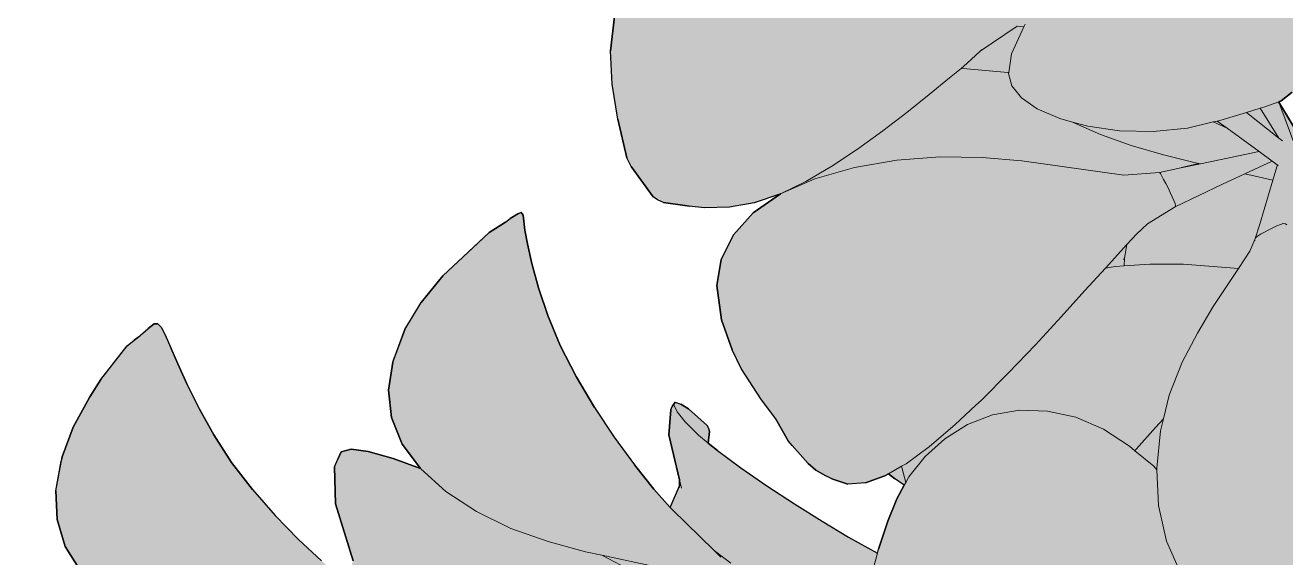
# Model space of a CAD drawing. Header units: millimetres. Extents: x 488786 to 747986, y 25193 to 95000.
# Drawn here: x 583221 to 583399.9, y 80719.2 to 80794.8 of the extents above; entities that cross this region are included whole.
import ezdxf

# ---------------------------------------------------------------- set-up
doc = ezdxf.new("R2010")
doc.units = ezdxf.units.MM
doc.layers.add('25. 255', color=255, linetype='Continuous')
doc.layers.add('6. FUR1', color=181, linetype='Continuous')
doc.layers.add('7. FUR2', color=241, linetype='Continuous', lineweight=5)

# ---------------------------------------------------------------- blocks, each defined once
blk = doc.blocks.new('YUHIHA_Accessory_Plant_LeafBranch_A_Plan', base_point=(63907.7, -72136.76))
at = {"layer": '25. 255'}
h = blk.add_hatch(color=256, dxfattribs=at)
h.dxf.hatch_style = 1
h.paths.add_polyline_path([(63725.71, -72048.84), (63726.68, -72043.89), (63728.52, -72040.27), (63731.35, -72037.25), (63735.1, -72034.92), (63739.67, -72033.4), (63744.98, -72032.79), (63750.76, -72033.01), (63756.74, -72033.95), (63759.19, -72034.6), (63760.84, -72031.55), (63763.59, -72028.29), (63766.83, -72025.95), (63770.4, -72024.46), (63774.14, -72023.81), (63777.12, -72023.92), (63776.72, -72023.42), (63775.13, -72020.96), (63774.18, -72018.8), (63773.9, -72016.91), (63773.92, -72016.81), (63770.04, -72012.88), (63766.44, -72008.68), (63763.47, -72004.53), (63761.3, -72000.54), (63760.1, -71996.86), (63759.86, -71993.48), (63760.56, -71990.41), (63761.28, -71989.22), (63761.39, -71985.76), (63762.35, -71981.95), (63765.44, -71975.32), (63767.67, -71972.08), (63768.41, -71971.23), (63769.27, -71970.6), (63773.95, -71967.91), (63774.87, -71967.47), (63778.79, -71967.04), (63782.89, -71966.9), (63786.39, -71967.4), (63789.98, -71968.66), (63793.34, -71970.93), (63796.38, -71974.07), (63799.03, -71977.93), (63801.21, -71982.36), (63801.87, -71975.37), (63802.08, -71975.39), (63802.19, -71975.4), (63805.61, -71975.71), (63805.71, -71975.72), (63805.92, -71975.74), (63805.17, -71984.37), (63804.77, -71991.4), (63805.04, -71995.86), (63808.67, -72008.09), (63809.3, -72009.97), (63809.51, -72009.48), (63811.44, -72005.87), (63813.95, -72002.64), (63816.97, -71999.94), (63817.76, -71999.47), (63818.93, -71994.16), (63820.45, -71989.27), (63822.31, -71985.1), (63824.51, -71981.85), (63827.03, -71979.52), (63829.87, -71978.13), (63833.02, -71977.66), (63834.18, -71977.64), (63837.5, -71978.02), (63841.55, -71979.2), (63846.91, -71981.79), (63851.14, -71984.34), (63853.8, -71985.19), (63857.33, -71986.53), (63858.76, -71987.23), (63861, -71989), (63861.58, -71989.85), (63862.71, -71991.67), (63862.82, -71994.03), (63861.95, -71996.87), (63860.19, -72000.16), (63857.59, -72003.87), (63854.21, -72007.94), (63850.39, -72012.06), (63852.45, -72015.22), (63852.98, -72016.38), (63853.39, -72017.64), (63853.37, -72018.16), (63853.59, -72018.31), (63858.07, -72022.38), (63860.48, -72025.19), (63861.5, -72026.2), (63862.52, -72027.59), (63862.79, -72029.24), (63862.57, -72029.85), (63863.98, -72031.46), (63864.29, -72030.93), (63864.08, -72031.58), (63864.19, -72031.71), (63864.26, -72031.51), (63864.24, -72031.77), (63864.28, -72031.8), (63867.02, -72035.69), (63870.98, -72043.66), (63871.37, -72044.87), (63871.47, -72045.39), (63871.42, -72047.69), (63871.16, -72051.22), (63870.45, -72052.57), (63869.07, -72053.72), (63865.6, -72056.5), (63862.96, -72057.88), (63865.53, -72059.61), (63870.12, -72063.38), (63874.31, -72067.59), (63878.06, -72072.19), (63881.34, -72077.13), (63884.13, -72082.37), (63886.16, -72087.29), (63888.32, -72086.45), (63891.72, -72085.55), (63895.22, -72085.17), (63895.54, -72085.18), (63895.89, -72084.81), (63898.24, -72083.06), (63900.63, -72081.95), (63903.07, -72081.53), (63906.36, -72081.99), (63908.11, -72082.5), (63909.15, -72083), (63912.49, -72084.84), (63915.3, -72087.33), (63916.1, -72088), (63918.32, -72078.27), (63922.25, -72058.66), (63923, -72055.37), (63923.72, -72052.63), (63924.45, -72050.48), (63925.27, -72048.92), (63926.21, -72047.98), (63928.1, -72047.54), (63929.74, -72047.76), (63932.4, -72048.93), (63934.04, -72050.06), (63936.54, -72050.7), (63940.18, -72051.81), (63941.38, -72052.24), (63942.63, -72051.9), (63946.13, -72051.01), (63948.77, -72050.78), (63952.53, -72050.67), (63956.47, -72051.3), (63959.56, -72052.65), (63962.21, -72054.73), (63964.29, -72057.49), (63965.68, -72060.85), (63966.28, -72064.73), (63966.16, -72068.96), (63965.41, -72073.33), (63964.1, -72077.63), (63962.32, -72081.69), (63960.3, -72085.51), (63954.82, -72093.93), (63956.19, -72093.52), (63959.26, -72092.71), (63961.72, -72092.21), (63963.59, -72092.06), (63964.9, -72092.32), (63965.68, -72093.03), (63966.13, -72093.77), (63966.4, -72094.84), (63966.68, -72097.84), (63966.59, -72098.26), (63972.52, -72092.69), (63975.41, -72089.65), (63978.29, -72086.39), (63980.6, -72083.48), (63978.84, -72080.28), (63976.76, -72076.93), (63972.37, -72070.23), (63970.36, -72066.95), (63968.66, -72063.75), (63967.31, -72060.82), (63965.61, -72055.3), (63965.44, -72054.42), (63966.48, -72053.11), (63968.5, -72050.98), (63970.2, -72050.17), (63974.89, -72048.91), (63979.17, -72047.99), (63983.66, -72047.62), (63988.26, -72047.94), (63992.54, -72049.31), (63996.3, -72051.61), (63999.35, -72054.75), (64001.51, -72058.62), (64002.58, -72063.13), (64002.68, -72068.05), (64001.91, -72073.15), (64000.37, -72078.21), (64000.11, -72078.86), (63999.53, -72080.09), (64000.28, -72081.02), (64001.66, -72083.79), (64002.22, -72086.64), (64002.34, -72087.36), (64002.03, -72090.18), (64000.73, -72092.9), (63998.37, -72095.41), (63995.18, -72097.65), (63991.36, -72099.58), (63987.13, -72101.12), (63986.16, -72101.36), (63985.42, -72102.49), (63982.5, -72107.54), (63978.94, -72113.92), (63979.99, -72114.06), (63987.26, -72109.6), (63994.26, -72105.13), (63994.46, -72105.01), (63998.39, -72102), (64007.85, -72091.17), (64014.75, -72082.67), (64021.3, -72074.28), (64028.53, -72064.9), (64030.02, -72063.18), (64031.16, -72062.25), (64032.01, -72062.15), (64032.98, -72062.58), (64033.54, -72063.21), (64035.84, -72066.07), (64038.04, -72071.95), (64039.13, -72073.18), (64042.49, -72075.47), (64045.57, -72078.32), (64047.87, -72081.27), (64049.93, -72084.09), (64050.96, -72087), (64051.19, -72088.06), (64051.18, -72091.02), (64050.01, -72093.89), (64047.63, -72096.62), (64043.99, -72099.14), (64039.38, -72101.39), (64034.09, -72103.3), (64028.38, -72104.81), (64022.56, -72105.85), (64016.92, -72106.53), (64001.82, -72107.77), (63996.68, -72109.19), (63996.63, -72109.2), (63983.18, -72114.48), (64011.83, -72118.29), (64016.26, -72117.6), (64017.48, -72117.52), (64021.65, -72117.97), (64022.43, -72117.89), (64022.31, -72117.72), (64021.86, -72116.58), (64021.48, -72115.44), (64022.85, -72110.57), (64024.23, -72109.24), (64026.35, -72108.09), (64032.53, -72105.18), (64036.74, -72103.64), (64041.05, -72102.43), (64045.03, -72101.86), (64048.47, -72101.85), (64051.16, -72102.34), (64052.88, -72103.27), (64053.42, -72104.58), (64053.4, -72105.79), (64052.46, -72108.79), (64055.24, -72106.84), (64058.93, -72104.05), (64062.61, -72101.12), (64066.16, -72098.15), (64069.47, -72095.26), (64075.09, -72090.16), (64077.43, -72088.17), (64079.5, -72086.7), (64081.33, -72085.85), (64084.1, -72085.45), (64085.81, -72085.8), (64086.29, -72086.09), (64087.4, -72087.58), (64089.98, -72090.79), (64092.7, -72095.21), (64094.07, -72098.2), (64095.7, -72102.64), (64096.48, -72107.58), (64096.13, -72111.71), (64094.7, -72115.58), (64092.23, -72119.05), (64088.72, -72121.95), (64084.22, -72124.15), (64079, -72125.65), (64073.34, -72126.48), (64067.51, -72126.64), (64061.78, -72126.16), (64056.26, -72125.29), (64048.24, -72123.34), (64047.63, -72126.21), (64046.51, -72128.36), (64055.28, -72130.25), (64060.56, -72131.89), (64065.73, -72133.83), (64070.51, -72136.31), (64074.72, -72139.24), (64078.17, -72142.55), (64080.69, -72146.17), (64082.09, -72150.01), (64082.42, -72153.99), (64081.74, -72158.01), (64079.87, -72162.56), (64077.43, -72166.35), (64074.24, -72170.04), (64072.2, -72172.12), (64067.52, -72176.04), (64066.39, -72176.62), (64065.8, -72176.88), (64064.08, -72177.78), (64063.12, -72178.25), (64062.59, -72178.17), (64062.21, -72177.55), (64061.86, -72176.06), (64061.02, -72172), (64060.34, -72168.87), (64059.39, -72165.17), (64058.14, -72161.06), (64056.51, -72156.72), (64054.44, -72152.35), (64052.07, -72148.07), (64049.55, -72144.04), (64046.99, -72140.4), (64044.55, -72137.3), (64043.86, -72136.52), (64043.45, -72138.05), (64042.59, -72139.43), (64043.33, -72147.9), (64042.37, -72153.07), (64041.69, -72154.04), (64041.02, -72154.95), (64039.56, -72154.99), (64037.25, -72154.16), (64034.01, -72152.44), (64030.5, -72150.25), (64032.31, -72154.2), (64032.98, -72158.19), (64032.58, -72162.1), (64031.18, -72165.86), (64028.54, -72170.03), (64025.45, -72173.26), (64021.65, -72176.33), (64013.95, -72180.96), (64011.37, -72181.9), (64010.59, -72182.3), (64009.41, -72182.69), (64008.89, -72182.76), (64008.7, -72182.33), (64008.91, -72180.22), (64008.97, -72178.23), (64008.95, -72175.38), (64008.76, -72171.82), (64008.29, -72167.71), (64007.47, -72163.18), (64006.18, -72158.4), (64004.55, -72153.54), (64002.69, -72148.81), (64000.71, -72144.38), (63998.73, -72140.45), (63997.04, -72137.42), (63995.07, -72140.15), (63994.89, -72140.94), (63995.03, -72147.52), (63994.03, -72150.94), (63993.73, -72151.37), (63993.18, -72151.87), (63992.48, -72151.45), (63991.56, -72150.56), (63989.47, -72147.7), (63989.31, -72147.18), (63989.33, -72146.77), (63989.82, -72145.2), (63988.78, -72143.9), (63986.06, -72140.82), (63982.97, -72137.55), (63979.67, -72134.22), (63976.35, -72130.99), (63973.17, -72127.98), (63969.65, -72124.89), (63969.38, -72125.4), (63967.24, -72129.04), (63965.35, -72131.86), (63963.9, -72133.52), (63965.05, -72134.77), (63965.72, -72135.58), (63966.32, -72135.39), (63969.21, -72135.01), (63971.69, -72135.37), (63973.74, -72136.55), (63974.57, -72137.22), (63975.7, -72138.23), (63976.58, -72139.42), (63978.24, -72142.35), (63978.66, -72143.16), (63979.78, -72146.64), (63981.22, -72149.81), (63983.03, -72154.59), (63983.73, -72157.44), (63984.33, -72161.94), (63983.93, -72166.8), (63982.56, -72170.31), (63980.13, -72173.35), (63976.71, -72175.82), (63972.36, -72177.64), (63972.46, -72177.63), (63976.28, -72177.17), (63979.87, -72177.3), (63983.33, -72177.96), (63985.4, -72178.66), (63985.97, -72178.89), (63988.85, -72179.93), (63989.6, -72180.5), (63990.11, -72181.04), (63992.26, -72185.89), (63992.62, -72187.22), (63992.72, -72192.88), (63992.47, -72197.87), (63991.67, -72202.56), (63990.1, -72207.2), (63987.54, -72211.28), (63984.14, -72214.66), (63980.04, -72217.21), (63975.38, -72218.81), (63970.33, -72219.32), (63965.09, -72218.86), (63963.93, -72218.57), (63963.3, -72221.09), (63961.85, -72224.99), (63959.66, -72228.59), (63957.9, -72231.38), (63956.54, -72232.45), (63957.84, -72236), (63958.73, -72240.67), (63958.64, -72245.15), (63957.61, -72249.34), (63955.68, -72253.17), (63952.88, -72256.55), (63949.26, -72259.4), (63948.59, -72259.88), (63945.33, -72261.92), (63941.83, -72263.65), (63937.21, -72265.36), (63936, -72265.74), (63934.7, -72265.86), (63930.83, -72265.95), (63930.8, -72265.95), (63929.76, -72265.99), (63929.18, -72265.95), (63928.51, -72265.65), (63925.14, -72262.69), (63923.84, -72260.56), (63922.75, -72257.7), (63922.08, -72254.04), (63921.74, -72249.76), (63921.68, -72245.01), (63921.69, -72244.41), (63921.64, -72244.45), (63920.76, -72244.97), (63917, -72246.9), (63912.32, -72248.39), (63905.14, -72249.61), (63903.89, -72249.79), (63900.3, -72249.7), (63898.18, -72249.81), (63895.47, -72249.59), (63894.42, -72249.06), (63893.2, -72248.41), (63892.07, -72247.21), (63891.24, -72245.27), (63890.93, -72242.42), (63891.07, -72238.75), (63891.55, -72234.39), (63892.3, -72229.45), (63893.23, -72224.05), (63894.29, -72218.42), (63895.45, -72212.79), (63896.66, -72207.4), (63897.89, -72202.52), (63898.38, -72200.7), (63897.56, -72198.34), (63895.51, -72189.07), (63895.01, -72183.78), (63895.1, -72182.44), (63895.21, -72181.08), (63898.38, -72176.5), (63900.14, -72175.63), (63900.53, -72175.57), (63900.53, -72175.54), (63897.88, -72167.85), (63889.81, -72169.3), (63887.46, -72169.8), (63887.13, -72169.9), (63891.46, -72187.04), (63892.36, -72191.79), (63892.89, -72196.47), (63893.01, -72200.92), (63892.69, -72204.97), (63891.88, -72208.45), (63890.55, -72211.2), (63888.71, -72213.24), (63886.41, -72214.58), (63882.84, -72215.52), (63879.79, -72215.56), (63876.11, -72215.16), (63873.19, -72214.42), (63867.58, -72212.69), (63867.41, -72212.69), (63867.27, -72212.69), (63864.98, -72213.03), (63862.14, -72212.79), (63860.72, -72212.32), (63860.13, -72211.79), (63859.55, -72211.06), (63859.62, -72209.7), (63860.26, -72207.71), (63861.4, -72205.1), (63862.97, -72201.91), (63864.89, -72198.14), (63867.07, -72193.99), (63867.28, -72193.61), (63863.27, -72193.49), (63859.21, -72193.04), (63857.17, -72193.22), (63854.45, -72193.29), (63854.12, -72193.26), (63853.87, -72193.65), (63851.5, -72195.75), (63851.08, -72195.99), (63848.33, -72197.46), (63846.02, -72198), (63844.44, -72200.6), (63842.16, -72202.89), (63839.35, -72204.61), (63837.44, -72205.24), (63843.06, -72209.29), (63844.56, -72210.42), (63845.44, -72211.21), (63845.67, -72211.71), (63845.11, -72212.46), (63844.78, -72212.65), (63841.44, -72214.37), (63839.88, -72214.84), (63834.87, -72215.7), (63833.6, -72216.25), (63833, -72222.09), (63831.95, -72226.14), (63830.3, -72230.11), (63827.93, -72233.54), (63825.01, -72236.28), (63821.7, -72238.21), (63818.18, -72239.21), (63814.6, -72239.14), (63812.02, -72238.4), (63809.41, -72238.87), (63806.29, -72238.68), (63804.02, -72237.95), (63805.73, -72240.16), (63812.43, -72248.34), (63818.77, -72255.81), (63825.12, -72263.21), (63825.95, -72264.36), (63826.06, -72264.96), (63825.29, -72265.73), (63820.81, -72267.34), (63818.81, -72267.67), (63812.58, -72267.89), (63811.57, -72268.13), (63809.97, -72269.01), (63805.49, -72272.72), (63802.38, -72274.47), (63799.9, -72275.27), (63797.43, -72276.12), (63794.16, -72275.99), (63793.76, -72276.78), (63792.27, -72278.19), (63789.42, -72279.54), (63787.02, -72279.97), (63783.04, -72279.99), (63783.47, -72281.89), (63784.25, -72286.17), (63784.75, -72290.17), (63784.89, -72293.77), (63784.62, -72296.92), (63783.91, -72299.59), (63782.7, -72301.76), (63780.95, -72303.39), (63778.81, -72304.8), (63776.78, -72305.68), (63774.33, -72306.27), (63773.51, -72306.44), (63771.32, -72306.44), (63766.92, -72306.62), (63762.95, -72306.45), (63759.35, -72305.74), (63756.9, -72304.96), (63756.14, -72304.58), (63753.26, -72303.03), (63751.05, -72300.7), (63749.53, -72297.69), (63748.74, -72294.09), (63748.73, -72289.98), (63749.53, -72285.46), (63751, -72280.73), (63753.05, -72276), (63755.52, -72271.47), (63758.32, -72267.34), (63761.31, -72263.57), (63769.07, -72254.68), (63770.75, -72251.34), (63770.78, -72251.28), (63768.86, -72248.73), (63768.68, -72247.96), (63769.18, -72247.67), (63770.31, -72247.26), (63772.41, -72246.18), (63774.08, -72240.63), (63773.31, -72240.05), (63773.22, -72239.85), (63772.05, -72241.3), (63769.02, -72245.18), (63767.44, -72249.53), (63765.52, -72254.16), (63763.51, -72258.3), (63761.48, -72261.78), (63759.45, -72264.42), (63757.48, -72266.04), (63755.53, -72266.7), (63753.57, -72266.43), (63752.44, -72266.2), (63750.51, -72265.11), (63750.4, -72265.04), (63750.26, -72265.17), (63746.36, -72267.54), (63742.34, -72269.23), (63738.31, -72270.14), (63734.44, -72270.17), (63730.85, -72269.22), (63727.64, -72267.4), (63724.89, -72264.78), (63722.68, -72261.47), (63721.09, -72257.57), (63719.92, -72253.58), (63719.33, -72250.19), (63718.92, -72245.65), (63718.93, -72244.6), (63719.14, -72243.45), (63720.9, -72240.35), (63721.85, -72240), (63724.62, -72240.39), (63729.75, -72241.76), (63732.06, -72242.48), (63734.25, -72240.99), (63738.38, -72238.41), (63743.03, -72235.7), (63747.97, -72233), (63752.96, -72230.45), (63757.9, -72228.22), (63770.33, -72222.02), (63770.38, -72222.06), (63774.26, -72219), (63780.03, -72213.68), (63786.21, -72207.77), (63778.18, -72209.15), (63776.42, -72212.16), (63774.29, -72215.42), (63772.08, -72218.3), (63769.85, -72220.71), (63767.67, -72222.51), (63765.58, -72223.62), (63763.65, -72223.91), (63761.86, -72223.45), (63761.02, -72223.16), (63759.36, -72222.04), (63756.68, -72219.72), (63755.39, -72218.23), (63754.3, -72216.29), (63753.97, -72215.75), (63750.62, -72216.61), (63745.44, -72217.51), (63740.33, -72217.79), (63735.48, -72217.42), (63731.06, -72216.37), (63727.26, -72214.63), (63724.27, -72212.16), (63722.1, -72209.09), (63720.75, -72205.52), (63720.22, -72201.57), (63720.17, -72201.05), (63720.39, -72196.87), (63721.14, -72193.19), (63721.31, -72192.48), (63723.63, -72185.54), (63724.03, -72184.55), (63726.98, -72180.92), (63727.37, -72181.19), (63727.98, -72181.41), (63730.41, -72184.48), (63732.05, -72186.51), (63734.19, -72189.01), (63736.8, -72191.78), (63739.82, -72194.64), (63743.22, -72197.39), (63746.97, -72199.87), (63750.88, -72202.02), (63754.78, -72203.83), (63755.98, -72204.29), (63757.68, -72203.78), (63766.1, -72201.09), (63770.09, -72199.76), (63773.84, -72198.39), (63771.62, -72197.3), (63768.8, -72195.48), (63766.25, -72193.13), (63765.22, -72191.82), (63763.28, -72192.17), (63759.29, -72192.5), (63755.44, -72192.4), (63751.88, -72191.84), (63748.74, -72190.81), (63746.18, -72189.26), (63744.21, -72187.25), (63742.83, -72184.84), (63742.05, -72182.08), (63741.95, -72181.47), (63741.74, -72178.48), (63742.04, -72175.09), (63743.23, -72170.02), (63744.92, -72165.99), (63745.33, -72165.22), (63745.72, -72164.76), (63746.34, -72164.24), (63748.04, -72163.97), (63749.43, -72164.31), (63749.6, -72164.39), (63749.5, -72163.73), (63749.37, -72161.15), (63749.28, -72161.02), (63748.63, -72159.32), (63748.26, -72156.98), (63748.45, -72155.96), (63749.32, -72154.54), (63749.48, -72154.59), (63749.59, -72154.63), (63749.93, -72155.76), (63751.44, -72161), (63751.46, -72161.04), (63752.43, -72161.83), (63754.96, -72163.32), (63758.06, -72164.6), (63761.7, -72165.54), (63765.7, -72166.16), (63766.37, -72166.21), (63766.71, -72165.76), (63769.61, -72162.7), (63772.16, -72160.44), (63775.08, -72158.31), (63774.35, -72157.25), (63773.39, -72154.63), (63773, -72151.73), (63773.22, -72148.63), (63774.07, -72145.42), (63775.25, -72142.31), (63777.24, -72138.72), (63774.65, -72133.86), (63772.39, -72128.37), (63770.7, -72122.74), (63770.62, -72122.68), (63769.86, -72122.06), (63767.77, -72119.42), (63766.59, -72116.09), (63766.28, -72112.19), (63766.82, -72107.85), (63768.19, -72103.18), (63769.45, -72100.36), (63769.58, -72099.11), (63770.75, -72093.29), (63772.48, -72087.61), (63774.76, -72082.13), (63777.58, -72076.9), (63780.89, -72071.97), (63781.99, -72070.64), (63780.39, -72070.27), (63778.27, -72071.01), (63773.97, -72072.46), (63769.66, -72073.82), (63765.48, -72075.02), (63761.58, -72076), (63758.11, -72076.68), (63755.21, -72077), (63752.87, -72076.91), (63751.09, -72076.37), (63749.84, -72075.35), (63749.36, -72074.54), (63748.65, -72073.13), (63748.23, -72071.07), (63746.23, -72071.83), (63742.68, -72072.93), (63739.55, -72073.55), (63736.86, -72073.6), (63734.62, -72072.98), (63732.53, -72071.86), (63729.79, -72068.96), (63729.38, -72068.3), (63728.47, -72065.06), (63727.35, -72061.75), (63726.07, -72056.71), (63725.77, -72053.56)])
at = {"layer": '6. FUR1'}
for p, q in [((63967.24, -72129.04), (63969.38, -72125.4)), ((63969.65, -72124.89), (63969.38, -72125.4)), ((63973.17, -72127.98), (63969.65, -72124.89)), ((63965.35, -72131.86), (63967.24, -72129.04)), ((63976.35, -72130.99), (63973.17, -72127.98)), ((63963.9, -72133.52), (63965.35, -72131.86)), ((63979.67, -72134.22), (63976.35, -72130.99)), ((63963.9, -72133.52), (63965.05, -72134.77)), ((63982.97, -72137.55), (63979.67, -72134.22)), ((63965.72, -72135.58), (63965.05, -72134.77)), ((63966.32, -72135.39), (63965.72, -72135.58)), ((63969.21, -72135.01), (63966.32, -72135.39)), ((63969.21, -72135.01), (63971.69, -72135.37)), ((63973.74, -72136.55), (63971.69, -72135.37)), ((63973.74, -72136.55), (63974.57, -72137.22)), ((63975.7, -72138.23), (63974.57, -72137.22)), ((63986.06, -72140.82), (63982.97, -72137.55)), ((63997.04, -72137.42), (63995.07, -72140.15)), ((63998.73, -72140.45), (63997.04, -72137.42)), ((63976.58, -72139.42), (63975.7, -72138.23)), ((63976.58, -72139.42), (63978.24, -72142.35)), ((64043.33, -72147.9), (64042.59, -72139.43)), ((63988.78, -72143.9), (63986.06, -72140.82)), ((63994.89, -72140.94), (63995.07, -72140.15)), ((63995.03, -72147.52), (63994.89, -72140.94)), ((63998.73, -72140.45), (64000.71, -72144.38)), ((64046.99, -72140.4), (64049.55, -72144.04)), ((63978.24, -72142.35), (63978.66, -72143.16)), ((63979.78, -72146.64), (63978.66, -72143.16)), ((63988.78, -72143.9), (63989.82, -72145.2)), ((64002.69, -72148.81), (64000.71, -72144.38)), ((64052.07, -72148.07), (64049.55, -72144.04)), ((63979.78, -72146.64), (63981.22, -72149.81)), ((63989.33, -72146.77), (63989.31, -72147.18)), ((63989.82, -72145.2), (63989.33, -72146.77)), ((64082.09, -72150.01), (64080.69, -72146.17)), ((63989.31, -72147.18), (63989.47, -72147.7)), ((63991.56, -72150.56), (63989.47, -72147.7)), ((63994.03, -72150.94), (63995.03, -72147.52)), ((64042.37, -72153.07), (64043.33, -72147.9)), ((64054.44, -72152.35), (64052.07, -72148.07)), ((63981.22, -72149.81), (63983.03, -72154.59)), ((64004.55, -72153.54), (64002.69, -72148.81)), ((64030.5, -72150.25), (64034.01, -72152.44)), ((64032.31, -72154.2), (64030.5, -72150.25)), ((64082.42, -72153.99), (64082.09, -72150.01)), ((63991.56, -72150.56), (63992.48, -72151.45)), ((63993.18, -72151.87), (63992.48, -72151.45)), ((63993.18, -72151.87), (63993.73, -72151.37)), ((63994.03, -72150.94), (63993.73, -72151.37)), ((64004.55, -72153.54), (64006.18, -72158.4)), ((64034.01, -72152.44), (64037.25, -72154.16)), ((64041.02, -72154.95), (64041.69, -72154.04)), ((64042.37, -72153.07), (64041.69, -72154.04)), ((64054.44, -72152.35), (64056.51, -72156.72)), ((64081.74, -72158.01), (64082.42, -72153.99)), ((63983.03, -72154.59), (63983.73, -72157.44)), ((64032.98, -72158.19), (64032.31, -72154.2)), ((64037.25, -72154.16), (64039.56, -72154.99)), ((64039.56, -72154.99), (64041.02, -72154.95)), ((63984.33, -72161.94), (63983.73, -72157.44)), ((64056.51, -72156.72), (64058.14, -72161.06)), ((64006.18, -72158.4), (64007.47, -72163.18)), ((64032.58, -72162.1), (64032.98, -72158.19)), ((64081.74, -72158.01), (64080.11, -72161.97)), ((64058.14, -72161.06), (64059.39, -72165.17)), ((63983.93, -72166.8), (63984.33, -72161.94)), ((64031.18, -72165.86), (64032.58, -72162.1)), ((64077.43, -72166.35), (64079.87, -72162.56)), ((64079.87, -72162.56), (64080.11, -72161.97)), ((64007.47, -72163.18), (64008.29, -72167.71)), ((64028.54, -72170.03), (64030.8, -72166.47)), ((64031.18, -72165.86), (64030.8, -72166.47)), ((64059.39, -72165.17), (64060.34, -72168.87)), ((64074.24, -72170.04), (64077.43, -72166.35)), ((63897.88, -72167.85), (63900.53, -72175.54)), ((63982.56, -72170.31), (63983.93, -72166.8)), ((64008.29, -72167.71), (64008.76, -72171.82)), ((64028.54, -72170.03), (64025.45, -72173.26)), ((64060.34, -72168.87), (64061.02, -72172)), ((64072.2, -72172.12), (64074.24, -72170.04)), ((63980.13, -72173.35), (63982.56, -72170.31)), ((64008.76, -72171.82), (64008.95, -72175.38)), ((64061.02, -72172), (64061.51, -72174.36)), ((63976.71, -72175.82), (63980.13, -72173.35)), ((64021.65, -72176.33), (64025.45, -72173.26)), ((64072.2, -72172.12), (64068.41, -72175.3)), ((63900.53, -72175.57), (63900.14, -72175.63)), ((63900.53, -72175.54), (63900.53, -72175.57)), ((64008.95, -72175.38), (64008.97, -72178.23)), ((64061.86, -72176.06), (64061.51, -72174.36)), ((64068.41, -72175.3), (64067.52, -72176.04)), ((63900.14, -72175.63), (63898.38, -72176.5)), ((63972.36, -72177.64), (63976.71, -72175.82)), ((63972.46, -72177.63), (63976.28, -72177.17)), ((63976.28, -72177.17), (63979.87, -72177.3)), ((63979.87, -72177.3), (63983.33, -72177.96)), ((64021.65, -72176.33), (64014.95, -72180.36)), ((64062.21, -72177.55), (64061.86, -72176.06)), ((64065.8, -72176.88), (64064.08, -72177.78)), ((64065.8, -72176.88), (64066.39, -72176.62)), ((64067.52, -72176.04), (64066.39, -72176.62)), ((63972.46, -72177.63), (63972.36, -72177.64)), ((63983.33, -72177.96), (63985.4, -72178.66)), ((63985.97, -72178.89), (63985.4, -72178.66)), ((63988.85, -72179.93), (63985.97, -72178.89)), ((64008.97, -72178.23), (64008.91, -72180.22)), ((64062.59, -72178.17), (64062.21, -72177.55)), ((64062.59, -72178.17), (64063.12, -72178.25)), ((64063.12, -72178.25), (64064.08, -72177.78)), ((63988.85, -72179.93), (63989.6, -72180.5)), ((63989.6, -72180.5), (63990.11, -72181.04)), ((64008.91, -72180.22), (64008.7, -72182.33)), ((64014.95, -72180.36), (64013.95, -72180.96)), ((63992.26, -72185.89), (63990.11, -72181.04)), ((64008.7, -72182.33), (64008.89, -72182.76)), ((64008.89, -72182.76), (64009.41, -72182.69)), ((64009.41, -72182.69), (64010.59, -72182.3)), ((64011.37, -72181.9), (64010.59, -72182.3)), ((64011.37, -72181.9), (64013.95, -72180.96)), ((63992.26, -72185.89), (63992.62, -72187.22)), ((63992.72, -72192.88), (63992.62, -72187.22)), ((63992.72, -72192.88), (63992.47, -72197.87)), ((63992.47, -72197.87), (63991.67, -72202.56)), ((63990.1, -72207.2), (63991.67, -72202.56))]:
    blk.add_line(p, q, dxfattribs=at)
for points in [[(64080.69, -72146.17), (64082.09, -72150.01), (64082.42, -72153.99), (64081.74, -72158.01), (64079.87, -72162.56), (64077.43, -72166.35), (64074.24, -72170.04), (64072.2, -72172.12), (64067.52, -72176.04), (64066.39, -72176.62), (64065.8, -72176.88), (64064.08, -72177.78), (64063.12, -72178.25), (64062.59, -72178.17), (64062.21, -72177.55), (64061.86, -72176.06), (64061.02, -72172), (64060.34, -72168.87), (64059.39, -72165.17), (64058.14, -72161.06), (64056.51, -72156.72), (64054.44, -72152.35), (64052.07, -72148.07), (64049.55, -72144.04), (64046.99, -72140.4)], [(64042.59, -72139.43), (64043.33, -72147.9), (64042.37, -72153.07), (64041.69, -72154.04), (64041.02, -72154.95), (64039.56, -72154.99), (64037.25, -72154.16), (64034.01, -72152.44), (64030.5, -72150.25), (64032.31, -72154.2), (64032.98, -72158.19), (64032.58, -72162.1), (64031.18, -72165.86), (64028.54, -72170.03), (64025.45, -72173.26), (64021.65, -72176.33), (64013.95, -72180.96), (64011.37, -72181.9), (64010.59, -72182.3), (64009.41, -72182.69), (64008.89, -72182.76), (64008.7, -72182.33), (64008.91, -72180.22), (64008.97, -72178.23), (64008.95, -72175.38), (64008.76, -72171.82), (64008.29, -72167.71), (64007.47, -72163.18), (64006.18, -72158.4), (64004.55, -72153.54), (64002.69, -72148.81), (64000.71, -72144.38), (63998.73, -72140.45), (63997.04, -72137.42), (63995.07, -72140.15), (63994.89, -72140.94), (63995.03, -72147.52), (63994.03, -72150.94), (63993.73, -72151.37), (63993.18, -72151.87), (63992.48, -72151.45), (63991.56, -72150.56), (63989.47, -72147.7), (63989.31, -72147.18), (63989.33, -72146.77), (63989.82, -72145.2), (63988.78, -72143.9), (63986.06, -72140.82), (63982.97, -72137.55), (63979.67, -72134.22), (63976.35, -72130.99), (63973.17, -72127.98), (63969.65, -72124.89), (63969.38, -72125.4), (63967.24, -72129.04), (63965.35, -72131.86), (63963.9, -72133.52), (63965.05, -72134.77), (63965.72, -72135.58), (63966.32, -72135.39), (63969.21, -72135.01), (63971.69, -72135.37), (63973.74, -72136.55), (63974.57, -72137.22), (63975.7, -72138.23), (63976.58, -72139.42), (63978.24, -72142.35), (63978.66, -72143.16), (63979.78, -72146.64), (63981.22, -72149.81), (63983.03, -72154.59), (63983.73, -72157.44), (63984.33, -72161.94), (63983.93, -72166.8), (63982.56, -72170.31), (63980.13, -72173.35), (63976.71, -72175.82), (63972.36, -72177.64), (63972.46, -72177.63), (63976.28, -72177.17), (63979.87, -72177.3), (63983.33, -72177.96), (63985.4, -72178.66), (63985.97, -72178.89), (63988.85, -72179.93), (63989.6, -72180.5), (63990.11, -72181.04), (63992.26, -72185.89), (63992.62, -72187.22), (63992.72, -72192.88), (63992.47, -72197.87), (63991.67, -72202.56), (63990.1, -72207.2)], [(63898.38, -72176.5), (63900.14, -72175.63), (63900.53, -72175.57), (63900.53, -72175.54), (63897.88, -72167.85)]]:
    blk.add_lwpolyline(points, dxfattribs=at)
at = {"layer": '7. FUR2'}
for p, q in [((63929.19, -72117.97), (63928.15, -72113.05)), ((63929.21, -72123.14), (63929.19, -72117.97)), ((63971.71, -72120.94), (63969.65, -72124.89)), ((63928.38, -72128.13), (63929.21, -72123.14)), ((64000.8, -72126.9), (64007.91, -72132.8)), ((63928.35, -72128.35), (63926.72, -72133.42)), ((63928.35, -72128.35), (63928.38, -72128.13)), ((63928.38, -72128.13), (63928.73, -72128.72)), ((63928.73, -72128.72), (63930.87, -72131.44)), ((63992.23, -72130.11), (63990.29, -72127.88)), ((63991.48, -72128.98), (63992.23, -72130.11)), ((63992.23, -72130.11), (63996.83, -72137.05)), ((64000.57, -72129.49), (64007.91, -72132.8)), ((63930.61, -72131.64), (63927.35, -72134.03)), ((63930.61, -72131.64), (63930.87, -72131.44)), ((63930.87, -72131.44), (63931.48, -72132.21)), ((63931.48, -72132.21), (63934.59, -72135.39)), ((63926.72, -72133.42), (63925.96, -72135.01)), ((63927.35, -72134.03), (63925.96, -72135.01)), ((63963, -72134.56), (63963.6, -72133.87)), ((63963.6, -72133.87), (63963.9, -72133.52)), ((63963.7, -72136.23), (63963.6, -72133.87)), ((64007.91, -72132.8), (64010.07, -72133.77)), ((64014.95, -72136.3), (64010.07, -72133.77)), ((63925.96, -72135.01), (63924.46, -72138.14)), ((63938.06, -72137.84), (63934.59, -72135.39)), ((63963, -72134.56), (63960.14, -72136.9)), ((63963.7, -72136.23), (63963, -72136.45)), ((63965.72, -72135.58), (63963.7, -72136.23)), ((63938.06, -72137.84), (63941.8, -72139.54)), ((63960.14, -72136.9), (63956.88, -72138.77)), ((63963, -72136.45), (63959.26, -72138.14)), ((63997.04, -72137.42), (63996.83, -72137.05)), ((64019.73, -72139.25), (64014.95, -72136.3)), ((63921.67, -72142.31), (63924.46, -72138.14)), ((63941.8, -72139.54), (63945.66, -72140.5)), ((63953.31, -72140.06), (63956.88, -72138.77)), ((63959.26, -72138.14), (63955.1, -72140.38)), ((63994.89, -72140.94), (63994.86, -72139.73)), ((64019.73, -72139.25), (64024.03, -72142.62)), ((63945.66, -72140.5), (63949.54, -72140.67)), ((63949.54, -72140.67), (63953.31, -72140.06)), ((63951.56, -72142.51), (63955.1, -72140.38)), ((63995.07, -72140.15), (63995.13, -72139.91)), ((63918.68, -72145.89), (63921.67, -72142.31)), ((63946.08, -72146.01), (63950.65, -72143.05)), ((63950.65, -72143.05), (63951.56, -72142.51)), ((64024.03, -72142.62), (64027.66, -72146.31)), ((63918.68, -72145.89), (63915.73, -72149.1)), ((63941.52, -72149.1), (63946.08, -72146.01)), ((63989.82, -72145.2), (63990.95, -72146.62)), ((63990.95, -72146.62), (63992.41, -72148.84)), ((64027.66, -72146.31), (64030.48, -72150.2)), ((63911.07, -72153.66), (63915.73, -72149.1)), ((63937.11, -72152.21), (63941.52, -72149.1)), ((63993.22, -72150.5), (63992.41, -72148.84)), ((63993.45, -72151.54), (63993.22, -72150.5)), ((64030.5, -72150.25), (64030.48, -72150.2)), ((63937.11, -72152.21), (63933.02, -72155.15)), ((63908.98, -72155.7), (63911.07, -72153.66)), ((63911.07, -72153.66), (63918.57, -72155.87)), ((63907.96, -72157.18), (63908.98, -72155.7)), ((63918.57, -72155.87), (63923.24, -72156.9)), ((63933.02, -72155.15), (63929.53, -72157.65)), ((63906.78, -72159.16), (63907.96, -72157.18)), ((63907.46, -72157.58), (63906.98, -72157.74)), ((63907.8, -72157.4), (63907.46, -72157.58)), ((63907.96, -72157.18), (63907.8, -72157.4)), ((63907.97, -72156.97), (63907.96, -72157.18)), ((63926.86, -72157.42), (63923.24, -72156.9)), ((63929.53, -72157.65), (63925.82, -72160.31)), ((63926.6, -72158.43), (63926.86, -72157.42)), ((63928.11, -72157.6), (63926.86, -72157.42)), ((63928.11, -72157.6), (63929.53, -72157.65)), ((63903.22, -72158.45), (63903.07, -72158.28)), ((63903.52, -72158.54), (63903.22, -72158.45)), ((63903.95, -72158.51), (63903.52, -72158.54)), ((63903.67, -72164.87), (63906.78, -72159.16)), ((63904.48, -72158.41), (63903.95, -72158.51)), ((63905.09, -72158.27), (63904.48, -72158.41)), ((63905.73, -72158.11), (63905.09, -72158.27)), ((63906.38, -72157.93), (63905.73, -72158.11)), ((63906.98, -72157.74), (63906.38, -72157.93)), ((63925.82, -72160.31), (63926.59, -72158.47)), ((63926.59, -72158.47), (63926.6, -72158.43)), ((63926.75, -72158.33), (63926.6, -72158.43)), ((63925.82, -72160.31), (63924.21, -72161.46)), ((63918.02, -72164.1), (63922.35, -72162.55)), ((63924.21, -72161.46), (63922.35, -72162.55)), ((63910.76, -72165.83), (63918.02, -72164.1)), ((63917.92, -72164.56), (63917.93, -72164.26)), ((63918.01, -72165.01), (63917.92, -72164.56)), ((63917.93, -72164.26), (63918.02, -72164.1)), ((63902.67, -72166.72), (63903.67, -72164.87)), ((63903.2, -72167.53), (63907.38, -72166.59)), ((63907.38, -72166.59), (63903.67, -72164.87)), ((63907.38, -72166.59), (63910.76, -72165.83)), ((63918.14, -72165.57), (63918.01, -72165.01)), ((63918.28, -72166.21), (63918.14, -72165.57)), ((63918.43, -72166.91), (63918.28, -72166.21)), ((63899.47, -72168.26), (63900.53, -72175.54)), ((63902.52, -72166.76), (63902.67, -72166.72)), ((63902.52, -72166.76), (63903.2, -72167.53)), ((63903.2, -72167.53), (63904.72, -72169.24)), ((63918.62, -72167.59), (63918.43, -72166.91)), ((63918.8, -72168.23), (63918.62, -72167.59)), ((63918.93, -72168.75), (63918.8, -72168.23)), ((63901.57, -72170.54), (63901.16, -72170.05)), ((63904.72, -72169.24), (63913.2, -72169.29)), ((63904.72, -72169.24), (63908.45, -72173.43)), ((63913.46, -72169.41), (63913.2, -72169.29)), ((63913.2, -72169.29), (63916.07, -72169.31)), ((63915.96, -72169.34), (63913.46, -72169.41)), ((63913.88, -72169.6), (63913.46, -72169.41)), ((63913.88, -72169.6), (63918.09, -72171.66)), ((63916.07, -72169.31), (63915.96, -72169.34)), ((63916.07, -72169.31), (63919.18, -72169.32)), ((63919.04, -72169.13), (63918.93, -72168.75)), ((63919.18, -72169.32), (63919.04, -72169.13)), ((63919.18, -72169.32), (63924.18, -72169.99)), ((63924.18, -72169.99), (63937.92, -72175.03)), ((63901.57, -72170.54), (63903.28, -72175.22)), ((63901.57, -72170.54), (63905.3, -72175.06)), ((63922.3, -72173.93), (63918.09, -72171.66)), ((63908.45, -72173.43), (63910.23, -72174.73)), ((63908.45, -72173.43), (63909.63, -72174.74)), ((63902.59, -72175.27), (63900.53, -72175.57)), ((63902.59, -72175.27), (63903.28, -72175.22)), ((63903.28, -72175.22), (63905.3, -72175.06)), ((63905.3, -72175.06), (63909.23, -72174.75)), ((63909.23, -72174.75), (63909.63, -72174.74)), ((63909.63, -72174.74), (63910.23, -72174.73)), ((63910.23, -72174.73), (63913.96, -72174.65)), ((63918.82, -72175.17), (63913.96, -72174.65)), ((63923.47, -72176.29), (63918.82, -72175.17)), ((63926.23, -72176.37), (63922.3, -72173.93)), ((63937.92, -72175.03), (63943.3, -72176.68)), ((63927.72, -72177.87), (63923.47, -72176.29)), ((63929.73, -72178.91), (63926.23, -72176.37)), ((63949.14, -72178.05), (63943.3, -72176.68)), ((63929.73, -72178.91), (63927.72, -72177.87)), ((63931.38, -72179.76), (63929.73, -72178.91)), ((63955.25, -72178.88), (63949.14, -72178.05)), ((63961.34, -72179.12), (63955.25, -72178.88)), ((63967.14, -72178.72), (63961.34, -72179.12)), ((63968.49, -72178.6), (63964.43, -72179.94)), ((63967.14, -72178.72), (63972.36, -72177.64)), ((63972.36, -72177.64), (63968.49, -72178.6)), ((63985.97, -72178.89), (63983.33, -72177.96)), ((63934.23, -72181.79), (63931.38, -72179.76)), ((63964.43, -72179.94), (63960.35, -72181.55)), ((63936.1, -72183.8), (63934.23, -72181.79)), ((63960.35, -72181.55), (63956.32, -72183.33)), ((63936.1, -72183.8), (63937.05, -72185.75)), ((63952.43, -72185.17), (63956.32, -72183.33)), ((63937.05, -72185.75), (63937.15, -72187.56)), ((63948.78, -72186.99), (63952.43, -72185.17)), ((63936.14, -72190.2), (63937.1, -72187.67)), ((63937.1, -72187.67), (63937.15, -72187.56)), ((63937.1, -72187.67), (63937.23, -72187.72)), ((63942.79, -72189.43), (63937.23, -72187.72)), ((63945.48, -72188.69), (63948.78, -72186.99)), ((63943.59, -72189.68), (63942.63, -72190.19)), ((63943.59, -72189.68), (63942.79, -72189.43)), ((63945.48, -72188.69), (63943.59, -72189.68)), ((63933.63, -72193.59), (63936.14, -72190.2)), ((63934.55, -72193.87), (63940.44, -72191.49)), ((63940.09, -72191.69), (63940.44, -72191.49)), ((63940.44, -72191.49), (63942.63, -72190.19)), ((63933.4, -72193.9), (63933.63, -72193.59)), ((63933.63, -72193.59), (63934.55, -72193.87))]:
    blk.add_line(p, q, dxfattribs=at)

msp = doc.modelspace()

# ---------------------------------------------------------------- block references
at = {"rotation": 192.1234726412149}
msp.add_blockref('YUHIHA_Accessory_Plant_LeafBranch_A_Plan', (583400, 80744.45), dxfattribs=at)

doc.saveas('drawing.dxf')
